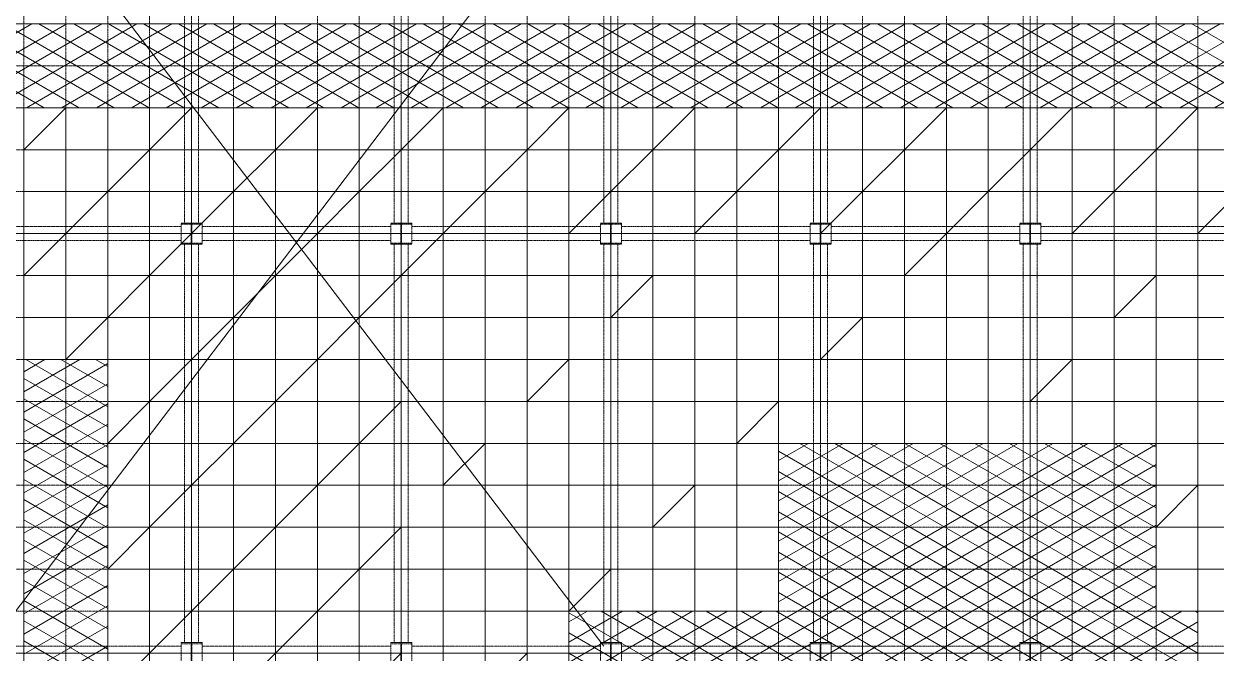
# Model space of a CAD drawing. Extents: x 73996 to 686888, y -9729 to 263202.
# Drawn here: x 409526 to 426586, y 187202 to 196202 of the extents above; entities that cross this region are included whole.
import ezdxf

# ---------------------------------------------------------------- set-up
doc = ezdxf.new("R2010")
doc.units = 0
doc.header["$LTSCALE"] = 20
doc.linetypes.add('Data Center Layout_L20$0$CENTER', pattern=[2, 1.25, -0.25, 0.25, -0.25])
doc.linetypes.add('Data Center Layout_L20$0$DOTK1', pattern=[0.1, 0.05, -0.05])
for name, color, linetype, lineweight in [('Data Center Layout_L20$0$$ALDG', 252, 'Data Center Layout_L20$0$DOTK1', 0), ('Data Center Layout_L20$0$$ALDG-P', 252, 'Continuous', 0), ('Data Center Layout_L20$0$$OOBIKI', 252, 'Data Center Layout_L20$0$DOTK1', 0), ('Data Center Layout_L20$0$ARC', 252, 'Continuous', 0), ('Data Center Layout_L20$0$H-SIN', 252, 'Data Center Layout_L20$0$CENTER', 9), ('Data Center Layout_L20$0$HOJO1', 252, 'Continuous', 0)]:
    doc.layers.add(name, color=color, linetype=linetype, lineweight=lineweight)
pattern_1 = [(30, (275940.24, 28654.4), (-125, 216.50635), []), (330, (275940.24, 28654.4), (125, 216.50635), [])]

# ---------------------------------------------------------------- blocks, each defined once
blk = doc.blocks.new('Data Center Layout_L20$0$BLANK')
blk.add_lwpolyline([(0, 0), (600, 0), (600, 600), (0, 600)], close=True)
blk = doc.blocks.new('Data Center Layout_L20$0$45%-AL-G')
blk.add_line((600, 600), (0, 0))
blk.add_lwpolyline([(0, 0), (600, 0), (600, 600), (0, 600)], close=True)
blk = doc.blocks.new('Data Center Layout_L20$0$A$C80dc7663')
at = {"layer": 'Data Center Layout_L20$0$$ALDG-P', "linetype": 'Data Center Layout_L20$0$DOTK1'}
h = blk.add_hatch(dxfattribs=at)
h.set_pattern_fill('EXP', color=256, scale=100, style=0)
h.set_pattern_definition(pattern_1)
h.paths.add_polyline_path([(450340.24, 161845.59), (470740.24, 161845.59), (470740.24, 163045.59), (450340.24, 163045.59)])
h = blk.add_hatch(dxfattribs=at)
h.set_pattern_fill('EXP', color=256, scale=100, style=0)
h.set_pattern_definition(pattern_1)
h.paths.add_polyline_path([(451540.24, 151045.59), (452740.24, 151045.59), (452740.24, 158245.59), (451540.24, 158245.59)])
h = blk.add_hatch(dxfattribs=at)
h.set_pattern_fill('EXP', color=256, scale=100, style=0)
h.set_pattern_definition(pattern_1)
h.paths.add_polyline_path([(459340.24, 153445.59), (462340.24, 153445.59), (462340.24, 151045.59), (467740.24, 151045.59), (467740.24, 153445.59), (468340.24, 153445.59), (468340.24, 154645.59), (467740.24, 154645.59), (467740.24, 157045.59), (462340.24, 157045.59), (462340.24, 154645.59), (459340.24, 154645.59)])
at = {"layer": 'Data Center Layout_L20$0$$ALDG'}
for p, q in [((451540.24, 183095.59), (451540.24, 148395.59)), ((452140.24, 148395.59), (452140.24, 183095.59)), ((452740.24, 183095.59), (452740.24, 148395.59)), ((453340.24, 183095.59), (453340.24, 148395.59)), ((453940.24, 183095.59), (453940.24, 148395.59)), ((454540.24, 148410.59), (454540.24, 183095.59)), ((455140.24, 183095.59), (455140.24, 148410.59)), ((455740.24, 148395.59), (455740.24, 183095.59)), ((456340.24, 183095.59), (456340.24, 148995.59)), ((456940.24, 148995.59), (456940.24, 183095.59)), ((457540.24, 183095.59), (457540.24, 148995.59)), ((458140.24, 148995.59), (458140.24, 183095.59)), ((458740.24, 183095.59), (458740.24, 148995.59)), ((459340.24, 148995.59), (459340.24, 183095.59)), ((460540.24, 148995.59), (460540.24, 183095.59)), ((461140.24, 183095.59), (461140.24, 148995.59)), ((461740.24, 148995.59), (461740.24, 183095.59)), ((462340.24, 183095.59), (462340.24, 148995.59)), ((462940.24, 183095.59), (462940.24, 148995.59)), ((463540.24, 148995.59), (463540.24, 183095.59)), ((464140.24, 183095.59), (464140.24, 148995.59)), ((464740.24, 148995.59), (464740.24, 183095.59)), ((465340.24, 183095.59), (465340.24, 148995.59)), ((465940.24, 148995.59), (465940.24, 183095.59)), ((466540.24, 183095.59), (466540.24, 148995.59)), ((467140.24, 148995.59), (467140.24, 183095.59)), ((467740.24, 183095.59), (467740.24, 148995.59)), ((468340.24, 148995.59), (468340.24, 183095.59)), ((459940.24, 165695.59), (459940.24, 148995.59)), ((334590.24, 163045.59), (531290.24, 163045.59)), ((531290.24, 162445.59), (334590.24, 162445.59)), ((334590.24, 161845.59), (531290.24, 161845.59)), ((531290.24, 161245.59), (334590.24, 161245.59)), ((334590.24, 160645.59), (531290.24, 160645.59)), ((334590.24, 160045.59), (531290.24, 160045.59)), ((531290.24, 159445.59), (334590.24, 159445.59)), ((334590.24, 158845.59), (531290.24, 158845.59)), ((531290.24, 158245.59), (334590.24, 158245.59)), ((531290.24, 157645.59), (334590.24, 157645.59)), ((334590.24, 157045.59), (531290.24, 157045.59)), ((531290.24, 156445.59), (334590.24, 156445.59)), ((334590.24, 155845.59), (531290.24, 155845.59)), ((531290.24, 155245.59), (334590.24, 155245.59)), ((334590.24, 154645.59), (531290.24, 154645.59)), ((531290.24, 154045.59), (334590.24, 154045.59))]:
    blk.add_line(p, q, dxfattribs=at)
at = {"layer": 'Data Center Layout_L20$0$$ALDG-P'}
blk.add_lwpolyline([(469540.24, 160045.59), (456940.24, 160045.59), (456940.24, 148995.59), (455740.24, 148995.59), (455740.24, 148395.59), (449740.24, 148395.59), (449740.24, 165445.59), (451540.24, 165445.59), (451540.24, 166045.59), (459340.24, 166045.59), (459340.24, 165445.59), (460540.24, 165445.59), (460540.24, 166045.59), (468340.24, 166045.59), (468340.24, 165445.59), (469540.24, 165445.59)], dxfattribs=at)
at = {"layer": 'Data Center Layout_L20$0$$OOBIKI'}
for p, q in [((453840.24, 160195.59), (453840.24, 165895.59)), ((454040.24, 160195.59), (454040.24, 165895.59)), ((456840.24, 160195.59), (456840.24, 165895.59)), ((457040.24, 160195.59), (457040.24, 165895.59)), ((462840.24, 160195.59), (462840.24, 165895.59)), ((463040.24, 160195.59), (463040.24, 165895.59)), ((465840.24, 160195.59), (465840.24, 165895.59)), ((466040.24, 160195.59), (466040.24, 165895.59)), ((459840.24, 160195.59), (459840.24, 165695.59)), ((460040.24, 160195.59), (460040.24, 165695.59)), ((453790.24, 160145.59), (451090.24, 160145.59)), ((456790.24, 160145.59), (454090.24, 160145.59)), ((459790.24, 160145.59), (457090.24, 160145.59)), ((462790.24, 160145.59), (460090.24, 160145.59)), ((465790.24, 160145.59), (463090.24, 160145.59)), ((468790.24, 160145.59), (466090.24, 160145.59)), ((451090.24, 159945.59), (453790.24, 159945.59)), ((453840.24, 154195.59), (453840.24, 159895.59)), ((454040.24, 154195.59), (454040.24, 159895.59)), ((454090.24, 159945.59), (456790.24, 159945.59)), ((456840.24, 154195.59), (456840.24, 159895.59)), ((457040.24, 154195.59), (457040.24, 159895.59)), ((457090.24, 159945.59), (459790.24, 159945.59)), ((459840.24, 154195.59), (459840.24, 159895.59)), ((460040.24, 154195.59), (460040.24, 159895.59)), ((460090.24, 159945.59), (462790.24, 159945.59)), ((462840.24, 154195.59), (462840.24, 159895.59)), ((463040.24, 154195.59), (463040.24, 159895.59)), ((463090.24, 159945.59), (465790.24, 159945.59)), ((465840.24, 154195.59), (465840.24, 159895.59)), ((466040.24, 154195.59), (466040.24, 159895.59)), ((466090.24, 159945.59), (468790.24, 159945.59)), ((451090.24, 154145.59), (453790.24, 154145.59)), ((454090.24, 154145.59), (456790.24, 154145.59)), ((457090.24, 154145.59), (459790.24, 154145.59)), ((460090.24, 154145.59), (462790.24, 154145.59)), ((463090.24, 154145.59), (465790.24, 154145.59)), ((466090.24, 154145.59), (468790.24, 154145.59))]:
    blk.add_line(p, q, dxfattribs=at)
at = {"layer": 'Data Center Layout_L20$0$$OOBIKI', "linetype": 'Data Center Layout_L20$0$DOTK1'}
for points in [[(453790.24, 160195.59), (454090.24, 160195.59), (454090.24, 160180.59), (453945.24, 160180.59), (453945.24, 159910.59), (454090.24, 159910.59), (454090.24, 159895.59), (453790.24, 159895.59), (453790.24, 159910.59), (453935.24, 159910.59), (453935.24, 160180.59), (453790.24, 160180.59)], [(456790.24, 160195.59), (457090.24, 160195.59), (457090.24, 160180.59), (456945.24, 160180.59), (456945.24, 159910.59), (457090.24, 159910.59), (457090.24, 159895.59), (456790.24, 159895.59), (456790.24, 159910.59), (456935.24, 159910.59), (456935.24, 160180.59), (456790.24, 160180.59)], [(459790.24, 160195.59), (460090.24, 160195.59), (460090.24, 160180.59), (459945.24, 160180.59), (459945.24, 159910.59), (460090.24, 159910.59), (460090.24, 159895.59), (459790.24, 159895.59), (459790.24, 159910.59), (459935.24, 159910.59), (459935.24, 160180.59), (459790.24, 160180.59)], [(462790.24, 160195.59), (463090.24, 160195.59), (463090.24, 160180.59), (462945.24, 160180.59), (462945.24, 159910.59), (463090.24, 159910.59), (463090.24, 159895.59), (462790.24, 159895.59), (462790.24, 159910.59), (462935.24, 159910.59), (462935.24, 160180.59), (462790.24, 160180.59)], [(465790.24, 160195.59), (466090.24, 160195.59), (466090.24, 160180.59), (465945.24, 160180.59), (465945.24, 159910.59), (466090.24, 159910.59), (466090.24, 159895.59), (465790.24, 159895.59), (465790.24, 159910.59), (465935.24, 159910.59), (465935.24, 160180.59), (465790.24, 160180.59)], [(453790.24, 154195.59), (454090.24, 154195.59), (454090.24, 154180.59), (453945.24, 154180.59), (453945.24, 153910.59), (454090.24, 153910.59), (454090.24, 153895.59), (453790.24, 153895.59), (453790.24, 153910.59), (453935.24, 153910.59), (453935.24, 154180.59), (453790.24, 154180.59)], [(456790.24, 154195.59), (457090.24, 154195.59), (457090.24, 154180.59), (456945.24, 154180.59), (456945.24, 153910.59), (457090.24, 153910.59), (457090.24, 153895.59), (456790.24, 153895.59), (456790.24, 153910.59), (456935.24, 153910.59), (456935.24, 154180.59), (456790.24, 154180.59)], [(459790.24, 154195.59), (460090.24, 154195.59), (460090.24, 154180.59), (459945.24, 154180.59), (459945.24, 153910.59), (460090.24, 153910.59), (460090.24, 153895.59), (459790.24, 153895.59), (459790.24, 153910.59), (459935.24, 153910.59), (459935.24, 154180.59), (459790.24, 154180.59)], [(462790.24, 154195.59), (463090.24, 154195.59), (463090.24, 154180.59), (462945.24, 154180.59), (462945.24, 153910.59), (463090.24, 153910.59), (463090.24, 153895.59), (462790.24, 153895.59), (462790.24, 153910.59), (462935.24, 153910.59), (462935.24, 154180.59), (462790.24, 154180.59)], [(465790.24, 154195.59), (466090.24, 154195.59), (466090.24, 154180.59), (465945.24, 154180.59), (465945.24, 153910.59), (466090.24, 153910.59), (466090.24, 153895.59), (465790.24, 153895.59), (465790.24, 153910.59), (465935.24, 153910.59), (465935.24, 154180.59), (465790.24, 154180.59)]]:
    blk.add_lwpolyline(points, close=True, dxfattribs=at)
at = {"layer": 'Data Center Layout_L20$0$$OOBIKI'}
for points in [[(453790.24, 159895.59), (454090.24, 159895.59), (454090.24, 160195.59), (453790.24, 160195.59)], [(456790.24, 159895.59), (457090.24, 159895.59), (457090.24, 160195.59), (456790.24, 160195.59)], [(459790.24, 159895.59), (460090.24, 159895.59), (460090.24, 160195.59), (459790.24, 160195.59)], [(462790.24, 159895.59), (463090.24, 159895.59), (463090.24, 160195.59), (462790.24, 160195.59)], [(465790.24, 159895.59), (466090.24, 159895.59), (466090.24, 160195.59), (465790.24, 160195.59)], [(453790.24, 153895.59), (454090.24, 153895.59), (454090.24, 154195.59), (453790.24, 154195.59)], [(456790.24, 153895.59), (457090.24, 153895.59), (457090.24, 154195.59), (456790.24, 154195.59)], [(459790.24, 153895.59), (460090.24, 153895.59), (460090.24, 154195.59), (459790.24, 154195.59)], [(462790.24, 153895.59), (463090.24, 153895.59), (463090.24, 154195.59), (462790.24, 154195.59)], [(465790.24, 153895.59), (466090.24, 153895.59), (466090.24, 154195.59), (465790.24, 154195.59)]]:
    blk.add_lwpolyline(points, close=True, dxfattribs=at)
at = {"layer": 'Data Center Layout_L20$0$ARC'}
for points in [[(450340.24, 161845.59), (470740.24, 161845.59), (470740.24, 163045.59), (450340.24, 163045.59)], [(451540.24, 151045.59), (452740.24, 151045.59), (452740.24, 158245.59), (451540.24, 158245.59)], [(459340.24, 153445.59), (462340.24, 153445.59), (462340.24, 151045.59), (467740.24, 151045.59), (467740.24, 153445.59), (468340.24, 153445.59), (468340.24, 154645.59), (467740.24, 154645.59), (467740.24, 157045.59), (462340.24, 157045.59), (462340.24, 154645.59), (459340.24, 154645.59)]]:
    blk.add_lwpolyline(points, close=True, dxfattribs=at)
at = {"layer": 'Data Center Layout_L20$0$H-SIN'}
for p, q in [((459940.24, 124521.53), (459940.24, 230045.59)), ((294307.41, 160045.59), (588940.24, 160045.59)), ((294307.41, 154045.59), (588940.24, 154045.59))]:
    blk.add_line(p, q, dxfattribs=at)
at = {"layer": 'Data Center Layout_L20$0$HOJO1'}
for p, q in [((459840.24, 165695.59), (451040.24, 154145.59)), ((451040.24, 165695.59), (459840.24, 154145.59))]:
    blk.add_line(p, q, dxfattribs=at)
at = {"layer": 'Data Center Layout_L20$0$$ALDG-P'}
for name, p in [('Data Center Layout_L20$0$45%-AL-G', (451540.24, 161245.59)), ('Data Center Layout_L20$0$BLANK', (452140.24, 161245.59)), ('Data Center Layout_L20$0$BLANK', (452740.24, 161245.59)), ('Data Center Layout_L20$0$45%-AL-G', (453340.24, 161245.59)), ('Data Center Layout_L20$0$BLANK', (453940.24, 161245.59)), ('Data Center Layout_L20$0$BLANK', (454540.24, 161245.59)), ('Data Center Layout_L20$0$45%-AL-G', (455140.24, 161245.59)), ('Data Center Layout_L20$0$BLANK', (455740.24, 161245.59)), ('Data Center Layout_L20$0$BLANK', (456340.24, 161245.59)), ('Data Center Layout_L20$0$45%-AL-G', (456940.24, 161245.59)), ('Data Center Layout_L20$0$BLANK', (457540.24, 161245.59)), ('Data Center Layout_L20$0$BLANK', (458140.24, 161245.59)), ('Data Center Layout_L20$0$45%-AL-G', (458740.24, 161245.59)), ('Data Center Layout_L20$0$BLANK', (459340.24, 161245.59)), ('Data Center Layout_L20$0$BLANK', (459940.24, 161245.59)), ('Data Center Layout_L20$0$45%-AL-G', (460540.24, 161245.59)), ('Data Center Layout_L20$0$BLANK', (461140.24, 161245.59)), ('Data Center Layout_L20$0$BLANK', (461740.24, 161245.59)), ('Data Center Layout_L20$0$45%-AL-G', (462340.24, 161245.59)), ('Data Center Layout_L20$0$BLANK', (462940.24, 161245.59)), ('Data Center Layout_L20$0$BLANK', (463540.24, 161245.59)), ('Data Center Layout_L20$0$45%-AL-G', (464140.24, 161245.59)), ('Data Center Layout_L20$0$BLANK', (464740.24, 161245.59)), ('Data Center Layout_L20$0$BLANK', (465340.24, 161245.59)), ('Data Center Layout_L20$0$45%-AL-G', (465940.24, 161245.59)), ('Data Center Layout_L20$0$BLANK', (466540.24, 161245.59)), ('Data Center Layout_L20$0$BLANK', (467140.24, 161245.59)), ('Data Center Layout_L20$0$45%-AL-G', (467740.24, 161245.59)), ('Data Center Layout_L20$0$BLANK', (468340.24, 161245.59)), ('Data Center Layout_L20$0$BLANK', (451540.24, 160645.59)), ('Data Center Layout_L20$0$BLANK', (452140.24, 160645.59)), ('Data Center Layout_L20$0$45%-AL-G', (452740.24, 160645.59)), ('Data Center Layout_L20$0$BLANK', (453340.24, 160645.59)), ('Data Center Layout_L20$0$BLANK', (453940.24, 160645.59)), ('Data Center Layout_L20$0$45%-AL-G', (454540.24, 160645.59)), ('Data Center Layout_L20$0$BLANK', (455140.24, 160645.59)), ('Data Center Layout_L20$0$BLANK', (455740.24, 160645.59)), ('Data Center Layout_L20$0$45%-AL-G', (456340.24, 160645.59)), ('Data Center Layout_L20$0$BLANK', (456940.24, 160645.59)), ('Data Center Layout_L20$0$BLANK', (457540.24, 160645.59)), ('Data Center Layout_L20$0$45%-AL-G', (458140.24, 160645.59)), ('Data Center Layout_L20$0$BLANK', (458740.24, 160645.59)), ('Data Center Layout_L20$0$BLANK', (459340.24, 160645.59)), ('Data Center Layout_L20$0$45%-AL-G', (459940.24, 160645.59)), ('Data Center Layout_L20$0$BLANK', (460540.24, 160645.59)), ('Data Center Layout_L20$0$BLANK', (461140.24, 160645.59)), ('Data Center Layout_L20$0$45%-AL-G', (461740.24, 160645.59)), ('Data Center Layout_L20$0$BLANK', (462340.24, 160645.59)), ('Data Center Layout_L20$0$BLANK', (462940.24, 160645.59)), ('Data Center Layout_L20$0$45%-AL-G', (463540.24, 160645.59)), ('Data Center Layout_L20$0$BLANK', (464140.24, 160645.59)), ('Data Center Layout_L20$0$BLANK', (464740.24, 160645.59)), ('Data Center Layout_L20$0$45%-AL-G', (465340.24, 160645.59)), ('Data Center Layout_L20$0$BLANK', (465940.24, 160645.59)), ('Data Center Layout_L20$0$BLANK', (466540.24, 160645.59)), ('Data Center Layout_L20$0$45%-AL-G', (467140.24, 160645.59)), ('Data Center Layout_L20$0$BLANK', (467740.24, 160645.59)), ('Data Center Layout_L20$0$BLANK', (468340.24, 160645.59)), ('Data Center Layout_L20$0$BLANK', (451540.24, 160045.59)), ('Data Center Layout_L20$0$45%-AL-G', (452140.24, 160045.59)), ('Data Center Layout_L20$0$BLANK', (452740.24, 160045.59)), ('Data Center Layout_L20$0$BLANK', (453340.24, 160045.59)), ('Data Center Layout_L20$0$45%-AL-G', (453940.24, 160045.59)), ('Data Center Layout_L20$0$BLANK', (454540.24, 160045.59)), ('Data Center Layout_L20$0$BLANK', (455140.24, 160045.59)), ('Data Center Layout_L20$0$45%-AL-G', (455740.24, 160045.59)), ('Data Center Layout_L20$0$BLANK', (456340.24, 160045.59)), ('Data Center Layout_L20$0$BLANK', (456940.24, 160045.59)), ('Data Center Layout_L20$0$45%-AL-G', (457540.24, 160045.59)), ('Data Center Layout_L20$0$BLANK', (458140.24, 160045.59)), ('Data Center Layout_L20$0$BLANK', (458740.24, 160045.59)), ('Data Center Layout_L20$0$45%-AL-G', (459340.24, 160045.59)), ('Data Center Layout_L20$0$BLANK', (459940.24, 160045.59)), ('Data Center Layout_L20$0$BLANK', (460540.24, 160045.59)), ('Data Center Layout_L20$0$45%-AL-G', (461140.24, 160045.59)), ('Data Center Layout_L20$0$BLANK', (461740.24, 160045.59)), ('Data Center Layout_L20$0$BLANK', (462340.24, 160045.59)), ('Data Center Layout_L20$0$45%-AL-G', (462940.24, 160045.59)), ('Data Center Layout_L20$0$BLANK', (463540.24, 160045.59)), ('Data Center Layout_L20$0$BLANK', (464140.24, 160045.59)), ('Data Center Layout_L20$0$45%-AL-G', (464740.24, 160045.59)), ('Data Center Layout_L20$0$BLANK', (465340.24, 160045.59)), ('Data Center Layout_L20$0$BLANK', (465940.24, 160045.59)), ('Data Center Layout_L20$0$45%-AL-G', (466540.24, 160045.59)), ('Data Center Layout_L20$0$BLANK', (467140.24, 160045.59)), ('Data Center Layout_L20$0$BLANK', (467740.24, 160045.59)), ('Data Center Layout_L20$0$45%-AL-G', (468340.24, 160045.59)), ('Data Center Layout_L20$0$45%-AL-G', (451540.24, 159445.59)), ('Data Center Layout_L20$0$BLANK', (452140.24, 159445.59)), ('Data Center Layout_L20$0$BLANK', (452740.24, 159445.59)), ('Data Center Layout_L20$0$45%-AL-G', (453340.24, 159445.59)), ('Data Center Layout_L20$0$BLANK', (453940.24, 159445.59)), ('Data Center Layout_L20$0$BLANK', (454540.24, 159445.59)), ('Data Center Layout_L20$0$45%-AL-G', (455140.24, 159445.59)), ('Data Center Layout_L20$0$BLANK', (455740.24, 159445.59)), ('Data Center Layout_L20$0$BLANK', (456340.24, 159445.59)), ('Data Center Layout_L20$0$45%-AL-G', (456940.24, 159445.59)), ('Data Center Layout_L20$0$BLANK', (457540.24, 159445.59)), ('Data Center Layout_L20$0$BLANK', (458140.24, 159445.59)), ('Data Center Layout_L20$0$BLANK', (458740.24, 159445.59)), ('Data Center Layout_L20$0$BLANK', (459340.24, 159445.59)), ('Data Center Layout_L20$0$BLANK', (459940.24, 159445.59)), ('Data Center Layout_L20$0$BLANK', (460540.24, 159445.59)), ('Data Center Layout_L20$0$BLANK', (461140.24, 159445.59)), ('Data Center Layout_L20$0$BLANK', (461740.24, 159445.59)), ('Data Center Layout_L20$0$BLANK', (462340.24, 159445.59)), ('Data Center Layout_L20$0$BLANK', (462940.24, 159445.59)), ('Data Center Layout_L20$0$BLANK', (463540.24, 159445.59)), ('Data Center Layout_L20$0$45%-AL-G', (464140.24, 159445.59)), ('Data Center Layout_L20$0$BLANK', (464740.24, 159445.59)), ('Data Center Layout_L20$0$BLANK', (465340.24, 159445.59)), ('Data Center Layout_L20$0$BLANK', (465940.24, 159445.59)), ('Data Center Layout_L20$0$BLANK', (466540.24, 159445.59)), ('Data Center Layout_L20$0$BLANK', (467140.24, 159445.59)), ('Data Center Layout_L20$0$BLANK', (467740.24, 159445.59)), ('Data Center Layout_L20$0$BLANK', (468340.24, 159445.59)), ('Data Center Layout_L20$0$BLANK', (451540.24, 158845.59)), ('Data Center Layout_L20$0$BLANK', (452140.24, 158845.59)), ('Data Center Layout_L20$0$45%-AL-G', (452740.24, 158845.59)), ('Data Center Layout_L20$0$BLANK', (453340.24, 158845.59)), ('Data Center Layout_L20$0$BLANK', (453940.24, 158845.59)), ('Data Center Layout_L20$0$45%-AL-G', (454540.24, 158845.59)), ('Data Center Layout_L20$0$BLANK', (455140.24, 158845.59)), ('Data Center Layout_L20$0$BLANK', (455740.24, 158845.59)), ('Data Center Layout_L20$0$45%-AL-G', (456340.24, 158845.59)), ('Data Center Layout_L20$0$BLANK', (456940.24, 158845.59)), ('Data Center Layout_L20$0$BLANK', (457540.24, 158845.59)), ('Data Center Layout_L20$0$BLANK', (458140.24, 158845.59)), ('Data Center Layout_L20$0$BLANK', (458740.24, 158845.59)), ('Data Center Layout_L20$0$BLANK', (459340.24, 158845.59)), ('Data Center Layout_L20$0$45%-AL-G', (459940.24, 158845.59)), ('Data Center Layout_L20$0$BLANK', (460540.24, 158845.59)), ('Data Center Layout_L20$0$BLANK', (461140.24, 158845.59)), ('Data Center Layout_L20$0$BLANK', (461740.24, 158845.59)), ('Data Center Layout_L20$0$BLANK', (462340.24, 158845.59)), ('Data Center Layout_L20$0$BLANK', (462940.24, 158845.59)), ('Data Center Layout_L20$0$BLANK', (463540.24, 158845.59)), ('Data Center Layout_L20$0$BLANK', (464140.24, 158845.59)), ('Data Center Layout_L20$0$BLANK', (464740.24, 158845.59)), ('Data Center Layout_L20$0$BLANK', (465340.24, 158845.59)), ('Data Center Layout_L20$0$BLANK', (465940.24, 158845.59)), ('Data Center Layout_L20$0$BLANK', (466540.24, 158845.59)), ('Data Center Layout_L20$0$45%-AL-G', (467140.24, 158845.59)), ('Data Center Layout_L20$0$BLANK', (467740.24, 158845.59)), ('Data Center Layout_L20$0$BLANK', (468340.24, 158845.59)), ('Data Center Layout_L20$0$BLANK', (451540.24, 158245.59)), ('Data Center Layout_L20$0$45%-AL-G', (452140.24, 158245.59)), ('Data Center Layout_L20$0$BLANK', (452740.24, 158245.59)), ('Data Center Layout_L20$0$BLANK', (453340.24, 158245.59)), ('Data Center Layout_L20$0$45%-AL-G', (453940.24, 158245.59)), ('Data Center Layout_L20$0$BLANK', (454540.24, 158245.59)), ('Data Center Layout_L20$0$BLANK', (455140.24, 158245.59)), ('Data Center Layout_L20$0$45%-AL-G', (455740.24, 158245.59)), ('Data Center Layout_L20$0$BLANK', (456340.24, 158245.59)), ('Data Center Layout_L20$0$BLANK', (456940.24, 158245.59)), ('Data Center Layout_L20$0$BLANK', (457540.24, 158245.59)), ('Data Center Layout_L20$0$BLANK', (458140.24, 158245.59)), ('Data Center Layout_L20$0$BLANK', (458740.24, 158245.59)), ('Data Center Layout_L20$0$BLANK', (459340.24, 158245.59)), ('Data Center Layout_L20$0$BLANK', (459940.24, 158245.59)), ('Data Center Layout_L20$0$BLANK', (460540.24, 158245.59)), ('Data Center Layout_L20$0$BLANK', (461140.24, 158245.59)), ('Data Center Layout_L20$0$BLANK', (461740.24, 158245.59)), ('Data Center Layout_L20$0$BLANK', (462340.24, 158245.59)), ('Data Center Layout_L20$0$45%-AL-G', (462940.24, 158245.59)), ('Data Center Layout_L20$0$BLANK', (463540.24, 158245.59)), ('Data Center Layout_L20$0$BLANK', (464140.24, 158245.59)), ('Data Center Layout_L20$0$BLANK', (464740.24, 158245.59)), ('Data Center Layout_L20$0$BLANK', (465340.24, 158245.59)), ('Data Center Layout_L20$0$BLANK', (465940.24, 158245.59)), ('Data Center Layout_L20$0$BLANK', (466540.24, 158245.59)), ('Data Center Layout_L20$0$BLANK', (467140.24, 158245.59)), ('Data Center Layout_L20$0$BLANK', (467740.24, 158245.59)), ('Data Center Layout_L20$0$BLANK', (468340.24, 158245.59)), ('Data Center Layout_L20$0$BLANK', (452740.24, 157645.59)), ('Data Center Layout_L20$0$45%-AL-G', (453340.24, 157645.59)), ('Data Center Layout_L20$0$BLANK', (453940.24, 157645.59)), ('Data Center Layout_L20$0$BLANK', (454540.24, 157645.59)), ('Data Center Layout_L20$0$45%-AL-G', (455140.24, 157645.59)), ('Data Center Layout_L20$0$BLANK', (455740.24, 157645.59)), ('Data Center Layout_L20$0$BLANK', (456340.24, 157645.59)), ('Data Center Layout_L20$0$BLANK', (456940.24, 157645.59)), ('Data Center Layout_L20$0$BLANK', (457540.24, 157645.59)), ('Data Center Layout_L20$0$BLANK', (458140.24, 157645.59)), ('Data Center Layout_L20$0$45%-AL-G', (458740.24, 157645.59)), ('Data Center Layout_L20$0$BLANK', (459340.24, 157645.59)), ('Data Center Layout_L20$0$BLANK', (459940.24, 157645.59)), ('Data Center Layout_L20$0$BLANK', (460540.24, 157645.59)), ('Data Center Layout_L20$0$BLANK', (461140.24, 157645.59)), ('Data Center Layout_L20$0$BLANK', (461740.24, 157645.59)), ('Data Center Layout_L20$0$BLANK', (462340.24, 157645.59)), ('Data Center Layout_L20$0$BLANK', (462940.24, 157645.59)), ('Data Center Layout_L20$0$BLANK', (463540.24, 157645.59)), ('Data Center Layout_L20$0$BLANK', (464140.24, 157645.59)), ('Data Center Layout_L20$0$BLANK', (464740.24, 157645.59)), ('Data Center Layout_L20$0$BLANK', (465340.24, 157645.59)), ('Data Center Layout_L20$0$45%-AL-G', (465940.24, 157645.59)), ('Data Center Layout_L20$0$BLANK', (466540.24, 157645.59)), ('Data Center Layout_L20$0$BLANK', (467140.24, 157645.59)), ('Data Center Layout_L20$0$BLANK', (467740.24, 157645.59)), ('Data Center Layout_L20$0$BLANK', (468340.24, 157645.59)), ('Data Center Layout_L20$0$45%-AL-G', (452740.24, 157045.59)), ('Data Center Layout_L20$0$BLANK', (453340.24, 157045.59)), ('Data Center Layout_L20$0$BLANK', (453940.24, 157045.59)), ('Data Center Layout_L20$0$45%-AL-G', (454540.24, 157045.59)), ('Data Center Layout_L20$0$BLANK', (455140.24, 157045.59)), ('Data Center Layout_L20$0$BLANK', (455740.24, 157045.59)), ('Data Center Layout_L20$0$45%-AL-G', (456340.24, 157045.59)), ('Data Center Layout_L20$0$BLANK', (456940.24, 157045.59)), ('Data Center Layout_L20$0$BLANK', (457540.24, 157045.59)), ('Data Center Layout_L20$0$BLANK', (458140.24, 157045.59)), ('Data Center Layout_L20$0$BLANK', (458740.24, 157045.59)), ('Data Center Layout_L20$0$BLANK', (459340.24, 157045.59)), ('Data Center Layout_L20$0$BLANK', (459940.24, 157045.59)), ('Data Center Layout_L20$0$BLANK', (460540.24, 157045.59)), ('Data Center Layout_L20$0$BLANK', (461140.24, 157045.59)), ('Data Center Layout_L20$0$45%-AL-G', (461740.24, 157045.59)), ('Data Center Layout_L20$0$BLANK', (462340.24, 157045.59)), ('Data Center Layout_L20$0$BLANK', (462940.24, 157045.59)), ('Data Center Layout_L20$0$BLANK', (463540.24, 157045.59)), ('Data Center Layout_L20$0$BLANK', (464140.24, 157045.59)), ('Data Center Layout_L20$0$BLANK', (464740.24, 157045.59)), ('Data Center Layout_L20$0$BLANK', (465340.24, 157045.59)), ('Data Center Layout_L20$0$BLANK', (465940.24, 157045.59)), ('Data Center Layout_L20$0$BLANK', (466540.24, 157045.59)), ('Data Center Layout_L20$0$BLANK', (467140.24, 157045.59)), ('Data Center Layout_L20$0$BLANK', (467740.24, 157045.59)), ('Data Center Layout_L20$0$BLANK', (468340.24, 157045.59)), ('Data Center Layout_L20$0$BLANK', (452740.24, 156445.59)), ('Data Center Layout_L20$0$BLANK', (453340.24, 156445.59)), ('Data Center Layout_L20$0$45%-AL-G', (453940.24, 156445.59)), ('Data Center Layout_L20$0$BLANK', (454540.24, 156445.59)), ('Data Center Layout_L20$0$BLANK', (455140.24, 156445.59)), ('Data Center Layout_L20$0$45%-AL-G', (455740.24, 156445.59)), ('Data Center Layout_L20$0$BLANK', (456340.24, 156445.59)), ('Data Center Layout_L20$0$BLANK', (456940.24, 156445.59)), ('Data Center Layout_L20$0$45%-AL-G', (457540.24, 156445.59)), ('Data Center Layout_L20$0$BLANK', (458140.24, 156445.59)), ('Data Center Layout_L20$0$BLANK', (458740.24, 156445.59)), ('Data Center Layout_L20$0$BLANK', (459340.24, 156445.59)), ('Data Center Layout_L20$0$BLANK', (459940.24, 156445.59)), ('Data Center Layout_L20$0$BLANK', (460540.24, 156445.59)), ('Data Center Layout_L20$0$BLANK', (461140.24, 156445.59)), ('Data Center Layout_L20$0$BLANK', (461740.24, 156445.59)), ('Data Center Layout_L20$0$BLANK', (467740.24, 156445.59)), ('Data Center Layout_L20$0$BLANK', (468340.24, 156445.59)), ('Data Center Layout_L20$0$BLANK', (452740.24, 155845.59)), ('Data Center Layout_L20$0$45%-AL-G', (453340.24, 155845.59)), ('Data Center Layout_L20$0$BLANK', (453940.24, 155845.59)), ('Data Center Layout_L20$0$BLANK', (454540.24, 155845.59)), ('Data Center Layout_L20$0$45%-AL-G', (455140.24, 155845.59)), ('Data Center Layout_L20$0$BLANK', (455740.24, 155845.59)), ('Data Center Layout_L20$0$BLANK', (456340.24, 155845.59)), ('Data Center Layout_L20$0$BLANK', (456940.24, 155845.59)), ('Data Center Layout_L20$0$BLANK', (457540.24, 155845.59)), ('Data Center Layout_L20$0$BLANK', (458140.24, 155845.59)), ('Data Center Layout_L20$0$BLANK', (458740.24, 155845.59)), ('Data Center Layout_L20$0$BLANK', (459340.24, 155845.59)), ('Data Center Layout_L20$0$BLANK', (459940.24, 155845.59)), ('Data Center Layout_L20$0$45%-AL-G', (460540.24, 155845.59)), ('Data Center Layout_L20$0$BLANK', (461140.24, 155845.59)), ('Data Center Layout_L20$0$BLANK', (461740.24, 155845.59)), ('Data Center Layout_L20$0$45%-AL-G', (467740.24, 155845.59)), ('Data Center Layout_L20$0$BLANK', (468340.24, 155845.59)), ('Data Center Layout_L20$0$45%-AL-G', (452740.24, 155245.59)), ('Data Center Layout_L20$0$BLANK', (453340.24, 155245.59)), ('Data Center Layout_L20$0$BLANK', (453940.24, 155245.59)), ('Data Center Layout_L20$0$45%-AL-G', (454540.24, 155245.59)), ('Data Center Layout_L20$0$BLANK', (455140.24, 155245.59)), ('Data Center Layout_L20$0$BLANK', (455740.24, 155245.59)), ('Data Center Layout_L20$0$45%-AL-G', (456340.24, 155245.59)), ('Data Center Layout_L20$0$BLANK', (456940.24, 155245.59)), ('Data Center Layout_L20$0$BLANK', (457540.24, 155245.59)), ('Data Center Layout_L20$0$BLANK', (458140.24, 155245.59)), ('Data Center Layout_L20$0$BLANK', (458740.24, 155245.59)), ('Data Center Layout_L20$0$BLANK', (459340.24, 155245.59)), ('Data Center Layout_L20$0$BLANK', (459940.24, 155245.59)), ('Data Center Layout_L20$0$BLANK', (460540.24, 155245.59)), ('Data Center Layout_L20$0$BLANK', (461140.24, 155245.59)), ('Data Center Layout_L20$0$BLANK', (461740.24, 155245.59)), ('Data Center Layout_L20$0$BLANK', (467740.24, 155245.59)), ('Data Center Layout_L20$0$BLANK', (468340.24, 155245.59)), ('Data Center Layout_L20$0$BLANK', (452740.24, 154645.59)), ('Data Center Layout_L20$0$BLANK', (453340.24, 154645.59)), ('Data Center Layout_L20$0$45%-AL-G', (453940.24, 154645.59)), ('Data Center Layout_L20$0$BLANK', (454540.24, 154645.59)), ('Data Center Layout_L20$0$BLANK', (455140.24, 154645.59)), ('Data Center Layout_L20$0$45%-AL-G', (455740.24, 154645.59)), ('Data Center Layout_L20$0$BLANK', (456340.24, 154645.59)), ('Data Center Layout_L20$0$BLANK', (456940.24, 154645.59)), ('Data Center Layout_L20$0$BLANK', (457540.24, 154645.59)), ('Data Center Layout_L20$0$BLANK', (458140.24, 154645.59)), ('Data Center Layout_L20$0$BLANK', (458740.24, 154645.59)), ('Data Center Layout_L20$0$45%-AL-G', (459340.24, 154645.59)), ('Data Center Layout_L20$0$BLANK', (459940.24, 154645.59)), ('Data Center Layout_L20$0$BLANK', (460540.24, 154645.59)), ('Data Center Layout_L20$0$BLANK', (461140.24, 154645.59)), ('Data Center Layout_L20$0$BLANK', (461740.24, 154645.59)), ('Data Center Layout_L20$0$BLANK', (467740.24, 154645.59)), ('Data Center Layout_L20$0$BLANK', (468340.24, 154645.59)), ('Data Center Layout_L20$0$BLANK', (452740.24, 154045.59)), ('Data Center Layout_L20$0$45%-AL-G', (453340.24, 154045.59)), ('Data Center Layout_L20$0$BLANK', (453940.24, 154045.59)), ('Data Center Layout_L20$0$BLANK', (454540.24, 154045.59)), ('Data Center Layout_L20$0$45%-AL-G', (455140.24, 154045.59)), ('Data Center Layout_L20$0$BLANK', (455740.24, 154045.59)), ('Data Center Layout_L20$0$BLANK', (456340.24, 154045.59)), ('Data Center Layout_L20$0$BLANK', (456940.24, 154045.59)), ('Data Center Layout_L20$0$BLANK', (457540.24, 154045.59)), ('Data Center Layout_L20$0$BLANK', (458140.24, 154045.59)), ('Data Center Layout_L20$0$BLANK', (458740.24, 154045.59)), ('Data Center Layout_L20$0$BLANK', (468340.24, 154045.59)), ('Data Center Layout_L20$0$45%-AL-G', (452740.24, 153445.59)), ('Data Center Layout_L20$0$BLANK', (453340.24, 153445.59)), ('Data Center Layout_L20$0$BLANK', (453940.24, 153445.59)), ('Data Center Layout_L20$0$45%-AL-G', (454540.24, 153445.59)), ('Data Center Layout_L20$0$BLANK', (455140.24, 153445.59)), ('Data Center Layout_L20$0$BLANK', (455740.24, 153445.59)), ('Data Center Layout_L20$0$45%-AL-G', (456340.24, 153445.59)), ('Data Center Layout_L20$0$BLANK', (456940.24, 153445.59)), ('Data Center Layout_L20$0$BLANK', (457540.24, 153445.59)), ('Data Center Layout_L20$0$45%-AL-G', (458140.24, 153445.59)), ('Data Center Layout_L20$0$BLANK', (468340.24, 153445.59))]:
    blk.add_blockref(name, p, dxfattribs=at)
blk = doc.blocks.new('Data Center Layout_L20')
blk.add_blockref('Data Center Layout_L20$0$A$C80dc7663', (-42015, 33157))

msp = doc.modelspace()

# ---------------------------------------------------------------- block references
msp.add_blockref('Data Center Layout_L20', (0, 0))

doc.saveas('drawing.dxf')
